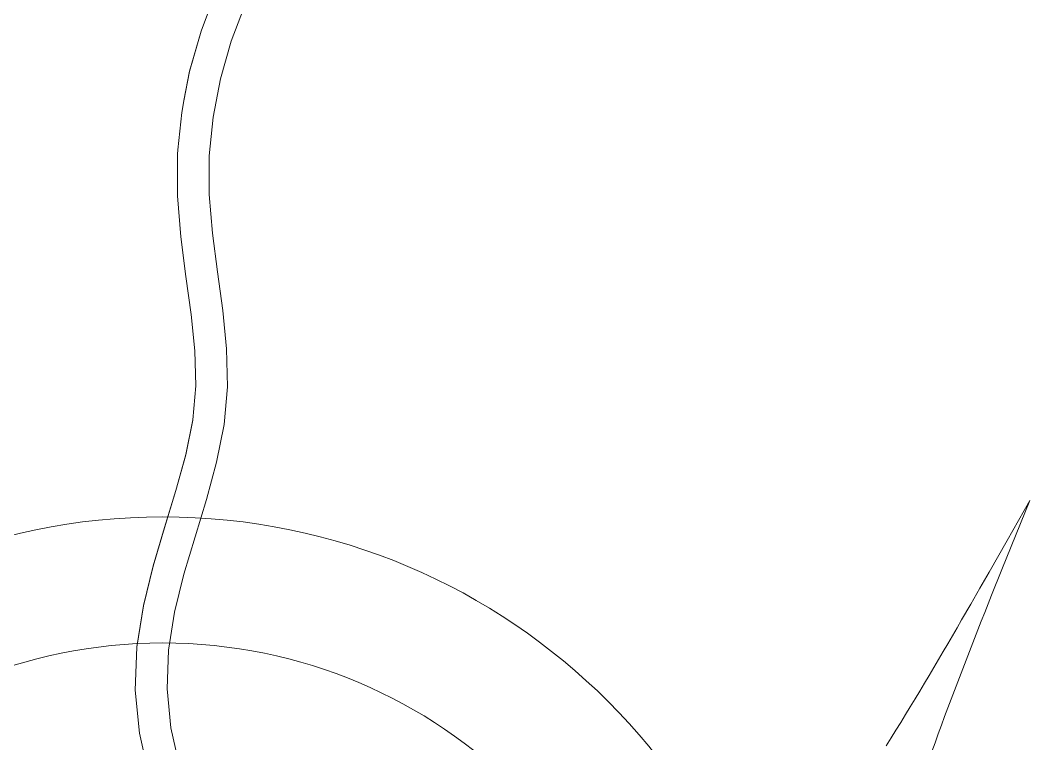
# Model space of a CAD drawing. Header units: millimetres. Extents: x 930469 to 1523124, y -120375 to 411163.
# Drawn here: x 1426078 to 1428483, y -40477 to -38756 of the extents above; entities that cross this region are included whole.
import ezdxf

# ---------------------------------------------------------------- set-up
doc = ezdxf.new("R2010")
doc.units = ezdxf.units.MM
doc.linetypes.add('HIDDEN', pattern=[0.75, 0.5, -0.25])
for name, color, linetype, lineweight in [('A-NET KHUAT', 8, 'HIDDEN', 0), ('A-NET THAY', 8, 'Continuous', 0), ('xr', 8, 'Continuous', 0)]:
    doc.layers.add(name, color=color, linetype=linetype, lineweight=lineweight)

# ---------------------------------------------------------------- blocks, each defined once
blk = doc.blocks.new('zzz')
at = {"layer": 'xr', "ltscale": 3}
for p, q in [((1236535.2, 18144.9), (1236330.2, 18125)), ((1236738.8, 18137.4), (1236535.2, 18144.9)), ((1236739.1, 18137.4), (1236738.8, 18137.4)), ((1236740.1, 18137.3), (1236739.1, 18137.4)), ((1236935.9, 18106), (1236739.1, 18137.4)), ((1236937.2, 18105.9), (1236740.1, 18137.3)), ((1236330.2, 18125), (1236128.2, 18078.9)), ((1237125.3, 18059.2), (1236935.9, 18106)), ((1237126.6, 18059.1), (1236937.2, 18105.9)), ((1237307.7, 18005.2), (1237125.3, 18059.2)), ((1237309.1, 18005.1), (1237126.6, 18059.1)), ((1236540.1, 17993.3), (1236354.8, 17975.3)), ((1236724.3, 17986.5), (1236540.1, 17993.3)), ((1236724.3, 17986.5), (1236906, 17957.5)), ((1237484.1, 17951.4), (1237307.7, 18005.2)), ((1237485.4, 17951.4), (1237309.1, 18005.1)), ((1236354.8, 17975.3), (1236171.2, 17933.5)), ((1237085.8, 17913), (1236906, 17957.5)), ((1237484.1, 17951.4), (1237654.7, 17904.8)), ((1237485.4, 17951.4), (1237656, 17904.7)), ((1238691.9, 17928.6), (1238886.5, 17944.6)), ((1239084.9, 17943.8), (1238886.5, 17944.6)), ((1239085.8, 17943.7), (1239084.9, 17943.8)), ((1239086.2, 17943.7), (1239085.8, 17943.7)), ((1239103.8, 17941.9), (1239086.2, 17943.7)), ((1239105.1, 17941.8), (1239103.8, 17941.9)), ((1239282.9, 17924), (1239105.1, 17941.8)), ((1237085.8, 17913), (1237264.4, 17860.2)), ((1237654.7, 17904.8), (1237819.9, 17871.6)), ((1237656, 17904.7), (1237821.2, 17871.5)), ((1238322.5, 17879), (1238503.8, 17904)), ((1238691.9, 17928.6), (1238503.8, 17904)), ((1239339.1, 17913.2), (1239282.9, 17924)), ((1239284.2, 17923.9), (1239282.9, 17924)), ((1239340.5, 17913.1), (1239284.2, 17923.9)), ((1239340.5, 17913.1), (1239339.1, 17913.2)), ((1239339.1, 17913.2), (1239478.3, 17886.3)), ((1239340.5, 17913.1), (1239479.6, 17886.2)), ((1237264.4, 17860.2), (1237442.2, 17806)), ((1237821.2, 17871.5), (1237819.9, 17871.6)), ((1237982.4, 17856.8), (1237821.2, 17871.5)), ((1237982.4, 17856.8), (1238148.6, 17861.1)), ((1238322.5, 17879), (1238148.6, 17861.1)), ((1239670, 17831.6), (1239478.3, 17886.3)), ((1239671.3, 17831.5), (1239479.6, 17886.2)), ((1237620.1, 17757.4), (1237442.2, 17806)), ((1238893.1, 17793.1), (1238708.7, 17777.9)), ((1238893.1, 17793.1), (1239077.6, 17792.4)), ((1239670, 17831.6), (1239856.9, 17761)), ((1239858.2, 17760.9), (1239671.3, 17831.5)), ((1237620.1, 17757.4), (1237798.5, 17721.5)), ((1238341.4, 17728.6), (1238524.7, 17753.9)), ((1238524.7, 17753.9), (1238708.7, 17777.9)), ((1239261.4, 17774), (1239077.6, 17792.4)), ((1239261.4, 17774), (1239443.5, 17738.8)), ((1237978, 17705.1), (1237798.5, 17721.5)), ((1237978, 17705.1), (1238159.1, 17709.8)), ((1238341.4, 17728.6), (1238159.1, 17709.8)), ((1239443.5, 17738.8), (1239622.7, 17687.7)), ((1239798.1, 17621.5), (1239622.7, 17687.7)), ((1236269.9, 14567.9), (1236306.9, 14544.9)), ((1236306.9, 14544.9), (1236344, 14521.9)), ((1236344, 14521.9), (1236381.1, 14499.1)), ((1236381.1, 14499.1), (1236418.2, 14476.4)), ((1236418.2, 14476.4), (1236455.5, 14453.7)), ((1236492.8, 14431.1), (1236455.5, 14453.7)), ((1236492.8, 14431.1), (1236530.1, 14408.6)), ((1236530.1, 14408.6), (1236567.5, 14386.2)), ((1236567.5, 14386.2), (1236605, 14363.9)), ((1236242.9, 14350.7), (1236284.4, 14335.7)), ((1236284.4, 14335.7), (1236325.9, 14320.5)), ((1236605, 14363.9), (1236642.5, 14341.6)), ((1236642.5, 14341.6), (1236680.1, 14319.4)), ((1236325.9, 14320.5), (1236367.3, 14305.3)), ((1236408.8, 14290), (1236367.3, 14305.3)), ((1236408.8, 14290), (1236450.1, 14274.5)), ((1236717.7, 14297.2), (1236680.1, 14319.4)), ((1236717.7, 14297.2), (1236755.3, 14275.1)), ((1236450.1, 14274.5), (1236491.5, 14259)), ((1236491.5, 14259), (1236532.8, 14243.4)), ((1236532.8, 14243.4), (1236574.2, 14227.7)), ((1236755.3, 14275.1), (1236793, 14253.1)), ((1236793, 14253.1), (1236830.7, 14231.1)), ((1236574.2, 14227.7), (1236615.4, 14211.9)), ((1236656.7, 14196), (1236615.4, 14211.9)), ((1236656.7, 14196), (1236697.9, 14180)), ((1236830.7, 14231.1), (1236868.5, 14209.2)), ((1236944.1, 14165.5), (1236868.5, 14209.2)), ((1236697.9, 14180), (1236739.1, 14164)), ((1236739.1, 14164), (1236780.3, 14147.9)), ((1236862.7, 14115.5), (1236780.3, 14147.9)), ((1237019.8, 14122), (1236944.1, 14165.5)), ((1236862.7, 14115.5), (1236903.8, 14099.2)), ((1236986, 14066.5), (1236903.8, 14099.2)), ((1237095.6, 14078.6), (1237019.8, 14122)), ((1237109.3, 14017.1), (1236986, 14066.5)), ((1237095.6, 14078.6), (1237247.4, 13992.1)), ((1237437.4, 13884.3), (1237109.3, 14017.1)), ((1237247.4, 13992.1), (1237437.4, 13884.3))]:
    blk.add_line(p, q, dxfattribs=at)

msp = doc.modelspace()

# ---------------------------------------------------------------- linework, layer by layer
at = {"layer": 'A-NET THAY', "ltscale": 3}
for radius in [1500, 1200]:
    msp.add_circle((1426417.7, -41437.4), radius, dxfattribs=at)

# ---------------------------------------------------------------- block references
at = {"layer": 'A-NET KHUAT', "xscale": 0.5, "yscale": 0.5, "zscale": 0.5, "rotation": 90}
msp.add_blockref('zzz', (1435424.7, -658616.9), dxfattribs=at)

doc.saveas('drawing.dxf')
